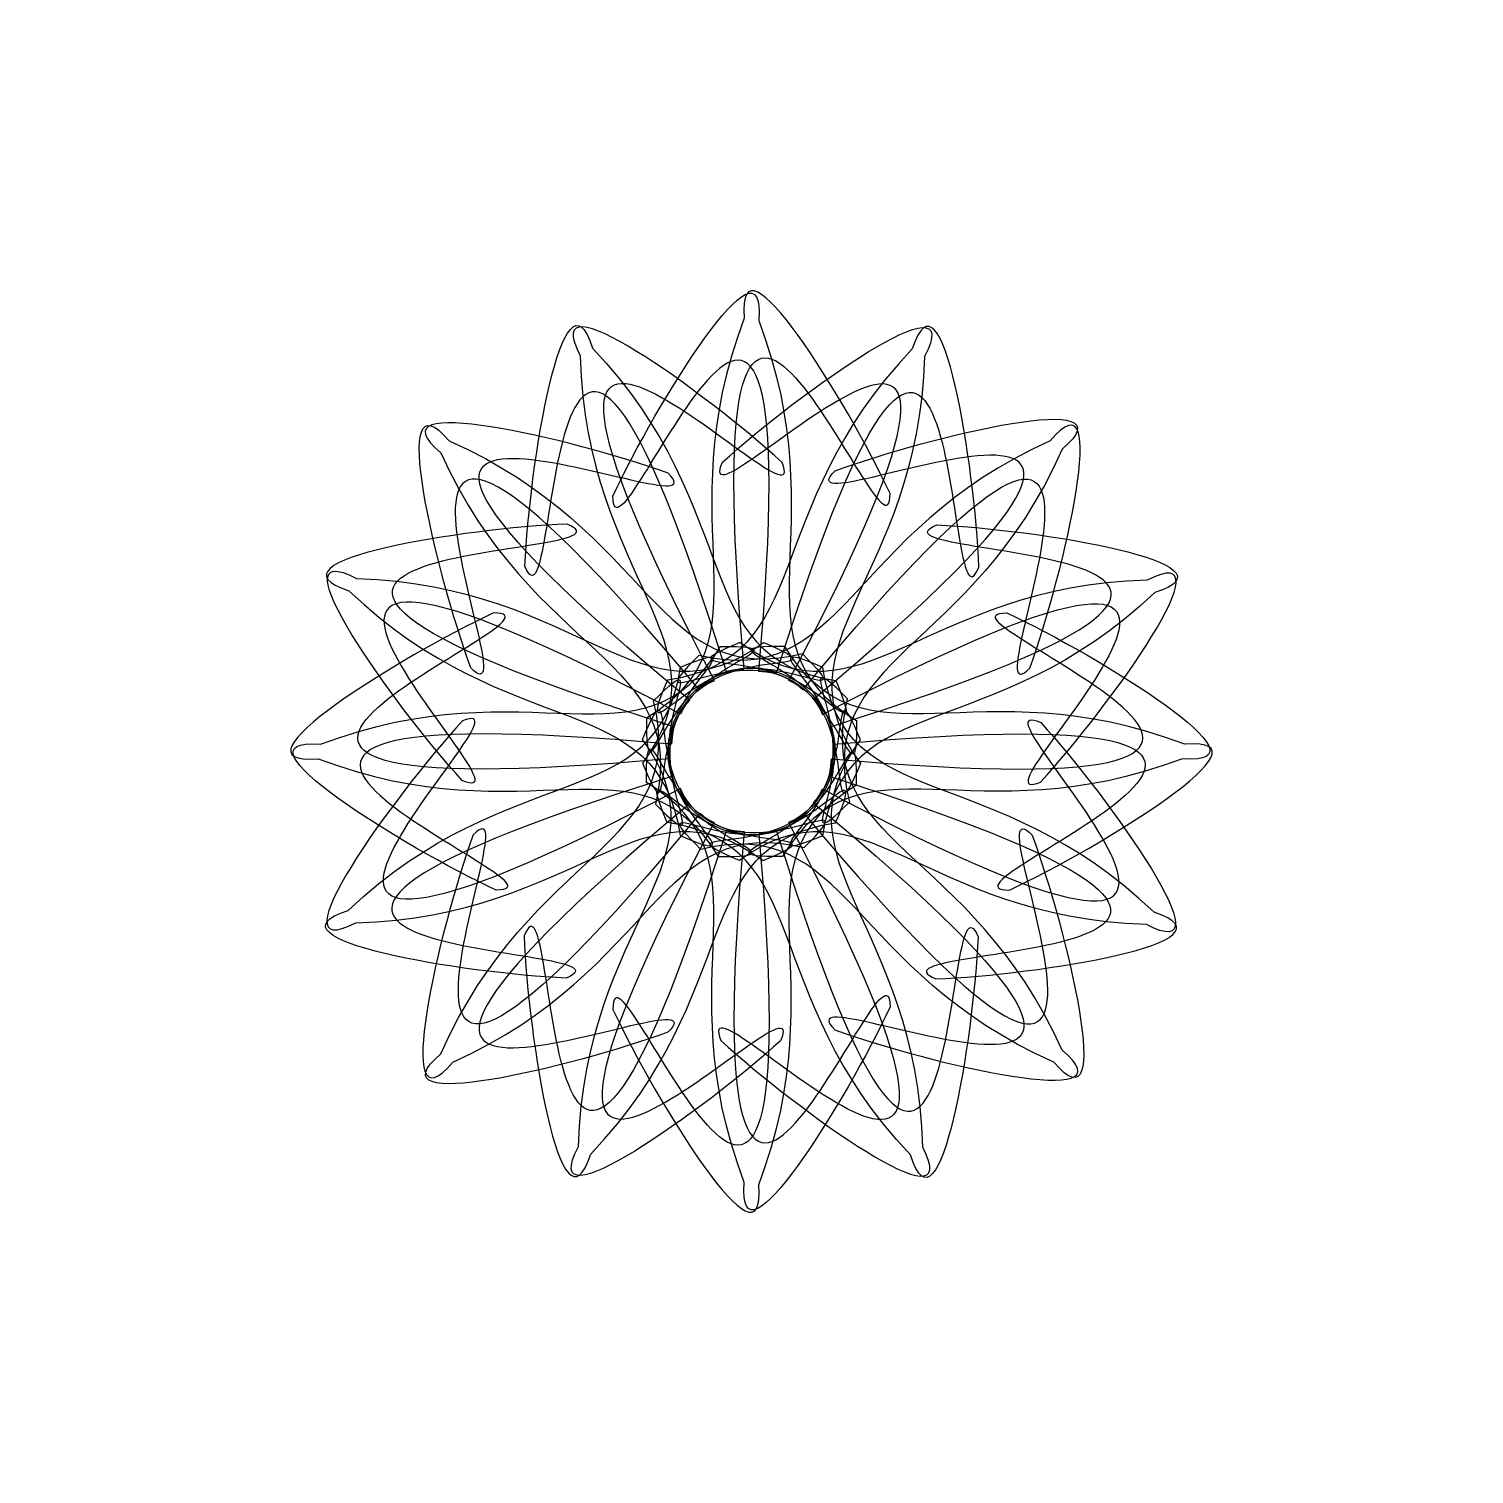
# Model space of a CAD drawing. Header units: centimetres. Extents: x -12.7 to 11.7, y -11.7 to 12.8.
import ezdxf

# ---------------------------------------------------------------- set-up
doc = ezdxf.new("R2010")
doc.units = ezdxf.units.CM
doc.header["$MEASUREMENT"] = 0
doc.layers.add('Layer 1', color=7, linetype='Continuous')

msp = doc.modelspace()

# ---------------------------------------------------------------- linework, layer by layer
at = {"layer": 'Layer 1'}
for points in [[(1.25116, 1.06982), (-0.93011, 2.38637), (0.95585, 4.28113), (-0.40499, 7.83578), (-0.40499, 7.83578), (-0.27126, 9.45154), (-2.14192, 6.42575), (-2.86901, 4.86684), (-2.86901, 4.86684), (-2.86901, 3.22714), (0.57701, 12.72343), (-0.40499, 1.89789), (-0.40499, 1.89789), (0.95585, 1.89789), (1.25116, -0.56987), (1.25116, 1.06982)], [(-2.3035, 1.11022), (-0.12223, 2.42677), (-2.0082, 4.32152), (-0.64735, 7.87618), (-0.64735, 7.87618), (-0.78108, 9.49193), (1.08958, 6.46615), (1.81667, 4.90723), (1.81667, 4.90723), (1.81667, 3.26753), (-1.62935, 12.76383), (-0.64735, 1.93829), (-0.64735, 1.93829), (-2.0082, 1.93829), (-2.3035, -0.52948), (-2.3035, 1.11022)], [(0.90166, 1.74632), (-1.61706, 2.13009), (-0.59763, 4.60147), (-3.21282, 7.36702), (-3.21282, 7.36702), (-3.70626, 8.91138), (-4.27963, 5.40054), (-4.35628, 3.68211), (-4.35628, 3.68211), (-3.73009, 2.16668), (-4.17179, 12.25924), (-0.9452, 1.87917), (-0.9452, 1.87917), (0.31251, 2.39886), (1.52784, 0.2309), (0.90166, 1.74632)], [(-1.94832, 1.75308), (0.57219, 2.12492), (-0.43554, 4.60109), (2.19271, 7.35423), (2.19271, 7.35423), (2.69346, 8.89624), (3.25021, 5.38273), (3.31872, 3.66395), (3.31872, 3.66395), (2.68537, 2.15151), (3.17483, 12.24186), (-0.10086, 1.87718), (-0.10086, 1.87718), (-1.35608, 2.40282), (-2.58167, 0.24064), (-1.94832, 1.75308)], [(-2.36816, 0.3515), (-0.85499, 2.40127), (-3.3216, 3.43219), (-3.42138, 7.23713), (-3.42138, 7.23713), (-4.16202, 8.67935), (-1.27762, 6.59728), (-0.0103, 5.43419), (-0.0103, 5.43419), (0.61588, 3.91876), (-6.1955, 11.37932), (-1.15377, 1.74928), (-1.15377, 1.74928), (-2.41147, 1.22959), (-1.74197, -1.16392), (-2.36816, 0.3515)], [(1.31486, 0.3428), (-0.18859, 2.39971), (2.28287, 3.41894), (2.40066, 7.22336), (2.40066, 7.22336), (3.14811, 8.66205), (0.2539, 6.59367), (-1.01891, 5.43658), (-1.01891, 5.43658), (-1.65226, 3.92414), (5.19435, 11.35237), (0.1071, 1.74631), (0.1071, 1.74631), (1.36232, 1.22067), (0.68151, -1.16964), (1.31486, 0.3428)], [(0.3279, 2.20482), (-2.14358, 1.58592), (-2.15785, 4.25926), (-5.6383, 5.80003), (-5.6383, 5.80003), (-6.68997, 7.03394), (-5.86275, 3.57411), (-5.26968, 1.95944), (-5.26968, 1.95944), (-4.10675, 0.80349), (-8.41251, 9.94216), (-1.42693, 1.61399), (-1.42693, 1.61399), (-0.46758, 2.57915), (1.49083, 1.04888), (0.3279, 2.20482)], [(-1.41869, 2.17099), (1.05648, 1.56701), (1.05464, 4.24039), (4.52573, 5.80212), (4.52573, 5.80212), (5.56994, 7.04235), (4.76359, 3.57759), (4.18028, 1.95937), (4.18028, 1.95937), (3.02433, 0.79644), (7.27491, 9.9609), (0.33968, 1.59076), (0.33968, 1.59076), (-0.62548, 2.55011), (-2.57462, 1.00806), (-1.41869, 2.17099)], [(-2.14938, -0.34475), (-1.5454, 2.13042), (-4.21878, 2.12857), (-5.78051, 5.59966), (-5.78051, 5.59966), (-7.02073, 6.64388), (-3.55597, 5.83753), (-1.93776, 5.25421), (-1.93776, 5.25421), (-0.77482, 4.09827), (-9.93929, 8.34885), (-1.56914, 1.41362), (-1.56914, 1.41362), (-2.5285, 0.44846), (-0.98645, -1.50069), (-2.14938, -0.34475)], [(1.13088, -0.30629), (0.51198, 2.16519), (3.18532, 2.17947), (4.7261, 5.65991), (4.7261, 5.65991), (5.96, 6.71159), (2.50017, 5.88436), (0.8855, 5.2913), (0.8855, 5.2913), (-0.27044, 4.12836), (8.86822, 8.43413), (0.54005, 1.44855), (0.54005, 1.44855), (1.50521, 0.48919), (-0.02506, -1.46922), (1.13088, -0.30629)], [(-0.32118, 2.38882), (-2.37809, 0.88537), (-3.39732, 3.35683), (-7.20174, 3.47463), (-7.20174, 3.47463), (-8.64044, 4.22208), (-6.57205, 1.32786), (-5.41497, 0.05505), (-5.41497, 0.05505), (-3.90252, -0.5783), (-11.33075, 6.26832), (-1.72469, 1.18106), (-1.72469, 1.18106), (-1.19905, 2.43628), (1.19126, 1.75547), (-0.32118, 2.38882)], [(-0.72244, 2.38976), (1.32733, 0.87659), (2.35825, 3.3432), (6.16319, 3.44299), (6.16319, 3.44299), (7.60541, 4.18362), (5.52334, 1.29922), (4.36025, 0.03191), (4.36025, 0.03191), (2.84482, -0.59428), (10.30538, 6.2171), (0.67534, 1.17537), (0.67534, 1.17537), (0.15565, 2.43307), (-2.23786, 1.76358), (-0.72244, 2.38976)], [(-1.73146, -0.87436), (-2.1033, 1.64615), (-4.57948, 0.63843), (-7.33261, 3.26668), (-7.33261, 3.26668), (-8.87462, 3.76743), (-5.36111, 4.32417), (-3.64234, 4.39268), (-3.64234, 4.39268), (-2.12989, 3.75933), (-12.22024, 4.24879), (-1.85556, 0.97311), (-1.85556, 0.97311), (-2.3812, -0.28212), (-0.21902, -1.50771), (-1.73146, -0.87436)], [(0.67238, -0.88006), (1.05615, 1.63867), (3.52753, 0.61923), (6.29308, 3.23442), (6.29308, 3.23442), (7.83744, 3.72787), (4.3266, 4.30123), (2.60817, 4.37788), (2.60817, 4.37788), (1.09274, 3.7517), (11.1853, 4.19339), (0.80523, 0.9668), (0.80523, 0.9668), (1.32492, -0.2909), (-0.84304, -1.50624), (0.67238, -0.88006)], [(-1.0886, -1.22954), (-2.40515, 0.95173), (-4.29991, -0.93424), (-7.85456, 0.42661), (-7.85456, 0.42661), (-9.47031, 0.29288), (-6.44453, 2.16354), (-4.88562, 2.89063), (-4.88562, 2.89063), (-3.24591, 2.89063), (-12.74221, -0.55539), (-1.91667, 0.42661), (-1.91667, 0.42661), (-1.91667, -0.93424), (0.5511, -1.22954), (-1.0886, -1.22954)], [(-0.00414, -1.22954), (1.31241, 0.95173), (3.20717, -0.93423), (6.76182, 0.42661), (6.76182, 0.42661), (8.37758, 0.29288), (5.35179, 2.16354), (3.79288, 2.89063), (3.79288, 2.89063), (2.15318, 2.89063), (11.64947, -0.55539), (0.82393, 0.42661), (0.82393, 0.42661), (0.82393, -0.93423), (-1.64383, -1.22954), (-0.00414, -1.22954)], [(-1.72471, 1.97562), (-2.10847, -0.5431), (-4.57985, 0.47633), (-7.3454, -2.13886), (-7.3454, -2.13886), (-8.88976, -2.6323), (-5.37892, -3.20567), (-3.66049, -3.28232), (-3.66049, -3.28232), (-2.14507, -2.65613), (-12.23762, -3.09783), (-1.85755, 0.12876), (-1.85755, 0.12876), (-2.37725, 1.38647), (-0.20929, 2.6018), (-1.72471, 1.97562)], [(-2.1832, 1.40186), (-1.5643, -1.06962), (-4.23764, -1.0839), (-5.77842, -4.56434), (-5.77842, -4.56434), (-7.01232, -5.61601), (-3.55249, -4.78879), (-1.93782, -4.19573), (-1.93782, -4.19573), (-0.78188, -3.03279), (-9.92054, -7.33856), (-1.59237, -0.35298), (-1.59237, -0.35298), (-2.55753, 0.60638), (-1.02726, 2.56479), (-2.1832, 1.40186)], [(0.67912, 1.96994), (1.05096, -0.55057), (3.52713, 0.45715), (6.28027, -2.1711), (6.28027, -2.1711), (7.82228, -2.67185), (4.30876, -3.22859), (2.58999, -3.2971), (2.58999, -3.2971), (1.07755, -2.66375), (11.16789, -3.15321), (0.80322, 0.12247), (0.80322, 0.12247), (1.32886, 1.3777), (-0.83332, 2.60329), (0.67912, 1.96994)], [(1.09704, 1.4403), (0.49305, -1.03486), (3.16643, -1.03302), (4.72817, -4.50411), (4.72817, -4.50411), (5.96839, -5.54832), (2.50363, -4.74197), (0.88542, -4.15866), (0.88542, -4.15866), (-0.27752, -3.00271), (8.88694, -7.2533), (0.5168, -0.31806), (0.5168, -0.31806), (1.47616, 0.64709), (-0.06589, 2.59624), (1.09704, 1.4403)], [(-1.0482, 2.32512), (-2.36475, 0.14385), (-4.25951, 2.02981), (-7.81417, 0.66897), (-7.81417, 0.66897), (-9.42992, 0.8027), (-6.40413, -1.06796), (-4.84522, -1.79505), (-4.84522, -1.79505), (-3.20552, -1.79505), (-12.70181, 1.65097), (-1.87628, 0.66897), (-1.87628, 0.66897), (-1.87628, 2.02981), (0.59149, 2.32512), (-1.0482, 2.32512)], [(-2.3672, 0.75278), (-0.86375, -1.30413), (-3.33522, -2.32336), (-3.45301, -6.12778), (-3.45301, -6.12778), (-4.20046, -7.56648), (-1.30624, -5.49809), (-0.03344, -4.341), (-0.03344, -4.341), (0.59992, -2.82856), (-6.2467, -10.25679), (-1.15944, -0.65073), (-1.15944, -0.65073), (-2.41467, -0.12509), (-1.73385, 2.26522), (-2.3672, 0.75278)], [(1.3158, 0.74406), (-0.19737, -1.30572), (2.26924, -2.33664), (2.36903, -6.14157), (2.36903, -6.14157), (3.10966, -7.58379), (0.22526, -5.50173), (-1.04205, -4.33863), (-1.04205, -4.33863), (-1.66824, -2.8232), (5.14314, -10.28376), (0.10141, -0.65372), (0.10141, -0.65372), (1.35911, -0.13403), (0.68962, 2.25948), (1.3158, 0.74406)], [(0.03626, 2.32512), (1.35281, 0.14385), (3.24757, 2.02981), (6.80222, 0.66897), (6.80222, 0.66897), (8.41797, 0.8027), (5.39219, -1.06796), (3.83328, -1.79505), (3.83328, -1.79505), (2.19357, -1.79505), (11.68987, 1.65097), (0.86433, 0.66897), (0.86433, 0.66897), (0.86433, 2.02981), (-1.60344, 2.32512), (0.03626, 2.32512)], [(-0.32989, -1.2942), (-2.37966, 0.21897), (-3.41058, -2.24764), (-7.21551, -2.34742), (-7.21551, -2.34742), (-8.65773, -3.08806), (-6.57567, -0.20366), (-5.41257, 1.06366), (-5.41257, 1.06366), (-3.89714, 1.68984), (-11.3577, -5.12154), (-1.72766, -0.07981), (-1.72766, -0.07981), (-1.20797, -1.33751), (1.18553, -0.66801), (-0.32989, -1.2942)], [(1.25116, -0.01464), (-0.93011, -1.33119), (0.95585, -3.22595), (-0.40499, -6.7806), (-0.40499, -6.7806), (-0.27126, -8.39635), (-2.14192, -5.37057), (-2.86901, -3.81166), (-2.86901, -3.81166), (-2.86901, -2.17195), (0.57701, -11.66825), (-0.40499, -0.84271), (-0.40499, -0.84271), (0.95585, -0.84271), (1.25116, 1.62506), (1.25116, -0.01464)], [(-2.3035, 0.02576), (-0.12223, -1.2908), (-2.00819, -3.18555), (-0.64735, -6.74021), (-0.64735, -6.74021), (-0.78108, -8.35596), (1.08958, -5.33018), (1.81667, -3.77126), (1.81667, -3.77126), (1.81667, -2.13156), (-1.62935, -11.62786), (-0.64735, -0.80232), (-0.64735, -0.80232), (-2.00819, -0.80232), (-2.3035, 1.66545), (-2.3035, 0.02576)], [(-0.73117, -1.29324), (1.32575, 0.21021), (2.34498, -2.26125), (6.14939, -2.37905), (6.14939, -2.37905), (7.58809, -3.1265), (5.5197, -0.23228), (4.36262, 1.04053), (4.36262, 1.04053), (2.85018, 1.67388), (10.27841, -5.17274), (0.67234, -0.08548), (0.67234, -0.08548), (0.14671, -1.34071), (-2.2436, -0.65989), (-0.73117, -1.29324)], [(0.89597, -0.6575), (-1.62454, -1.02934), (-0.61681, -3.50551), (-3.24506, -6.25865), (-3.24506, -6.25865), (-3.74581, -7.80066), (-4.30255, -4.28715), (-4.37106, -2.56837), (-4.37106, -2.56837), (-3.73771, -1.05593), (-4.22718, -11.14628), (-0.95149, -0.7816), (-0.95149, -0.7816), (0.30374, -1.30724), (1.52932, 0.85494), (0.89597, -0.6575)], [(-1.95402, -0.65077), (0.56471, -1.03453), (-0.45473, -3.50591), (2.16046, -6.27146), (2.16046, -6.27146), (2.65391, -7.81582), (3.22727, -4.30498), (3.30392, -2.58655), (3.30392, -2.58655), (2.67774, -1.07112), (3.11943, -11.16368), (-0.10716, -0.78361), (-0.10716, -0.78361), (-1.36486, -1.3033), (-2.5802, 0.86466), (-1.95402, -0.65077)], [(0.36637, -1.07542), (-2.1088, -0.47144), (-2.10696, -3.14482), (-5.57805, -4.70655), (-5.57805, -4.70655), (-6.62226, -5.94678), (-5.81591, -2.48202), (-5.2326, -0.8638), (-5.2326, -0.8638), (-4.07665, 0.29913), (-8.32723, -8.86533), (-1.392, -0.49519), (-1.392, -0.49519), (-0.42684, -1.45454), (1.52231, 0.08751), (0.36637, -1.07542)], [(-1.38024, -1.10927), (1.09123, -0.49036), (1.10551, -3.16371), (4.58596, -4.70448), (4.58596, -4.70448), (5.63763, -5.93838), (4.8104, -2.47855), (4.21734, -0.86388), (4.21734, -0.86388), (3.0544, 0.29206), (7.36017, -8.8466), (0.37459, -0.51843), (0.37459, -0.51843), (-0.58477, -1.48359), (-2.54318, 0.04668), (-1.38024, -1.10927)]]:
    msp.add_open_spline(points, degree=3, knots=[0, 0, 0, 0, 0.2, 0.2, 0.2, 0.2, 0.4, 0.4, 0.4, 0.4, 0.6, 0.6, 0.6, 0.6, 1, 1, 1, 1], dxfattribs=at)

doc.saveas('drawing.dxf')
